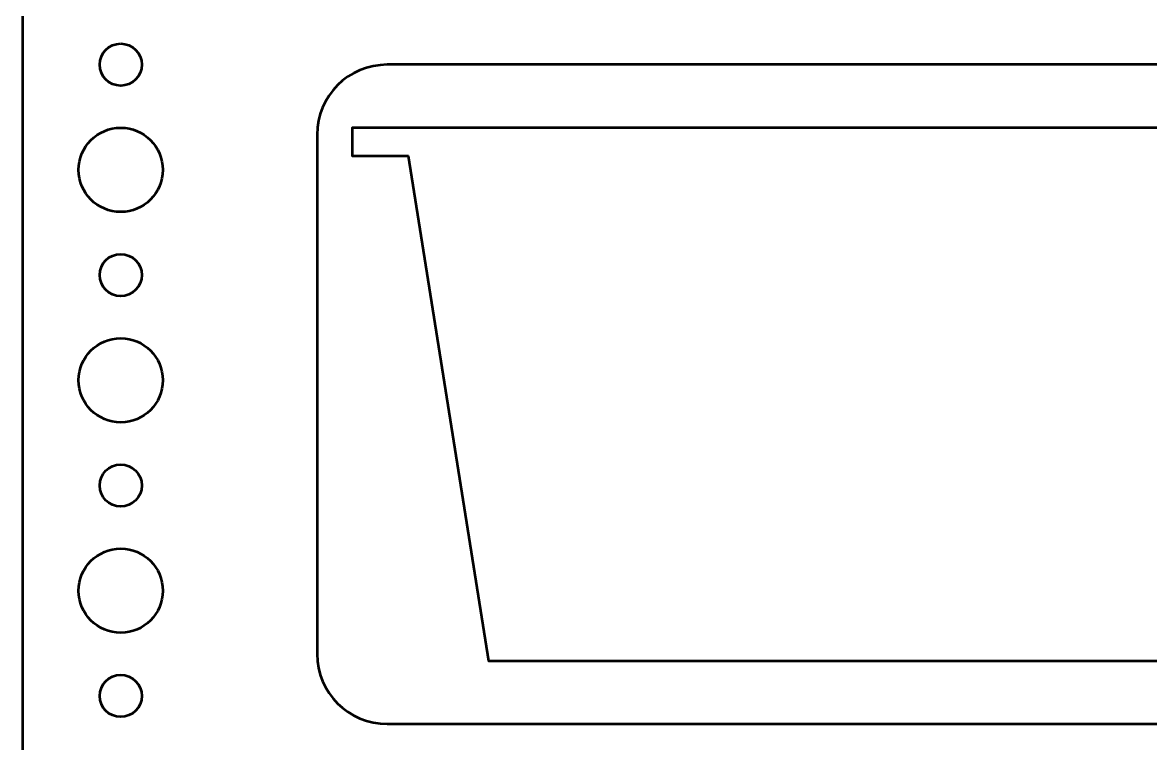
# Model space of a CAD drawing. Header units: centimetres. Extents: x -15.7 to 15.7, y -15.7 to 15.7.
# Drawn here: x -15.7 to -7.66, y 3.51 to 8.65 of the extents above; entities that cross this region are included whole.
import ezdxf

# ---------------------------------------------------------------- set-up
doc = ezdxf.new("R2010")
doc.units = ezdxf.units.CM
doc.header["$MEASUREMENT"] = 0
doc.layers.add('Layer 1', color=7, linetype='Continuous')

msp = doc.modelspace()

# ---------------------------------------------------------------- linework, layer by layer
at = {"layer": 'Layer 1', "lineweight": 53}
for centre, major_axis in [((-15, 8.35), (0, 0.15)), ((-14.99999, 7.59999), (0, 0.30001)), ((-15, 6.85), (0, 0.15)), ((-14.99999, 6.09999), (0, 0.30001)), ((-15, 5.35), (0, 0.15)), ((-14.99999, 4.59999), (0, 0.30001)), ((-15, 3.85), (0, 0.15))]:
    msp.add_ellipse(centre, major_axis=major_axis, ratio=1, dxfattribs=at)
for points in [[(-15.7, -15.2), (-15.7, -15.2), (-15.7, 15.2), (-15.7, 15.2), (-15.7, 15.2), (-15.7, 15.47614), (-15.47614, 15.7), (-15.2, 15.7), (-15.2, 15.7), (-15.2, 15.7), (15.2, 15.7), (15.2, 15.7), (15.2, 15.7), (15.47614, 15.7), (15.7, 15.47614), (15.7, 15.2), (15.7, 15.2), (15.7, 15.2), (15.7, -15.2), (15.7, -15.2), (15.7, -15.2), (15.7, -15.47614), (15.47614, -15.7), (15.2, -15.7), (15.2, -15.7), (15.2, -15.7), (-15.2, -15.7), (-15.2, -15.7), (-15.2, -15.7), (-15.47614, -15.7), (-15.7, -15.47614), (-15.7, -15.2)], [(-13.6, 4.15), (-13.6, 4.15), (-13.6, 7.85), (-13.6, 7.85), (-13.6, 7.85), (-13.6, 8.12614), (-13.37614, 8.35), (-13.1, 8.35), (-13.1, 8.35), (-13.1, 8.35), (-1.9, 8.35), (-1.9, 8.35), (-1.9, 8.35), (-1.62386, 8.35), (-1.4, 8.12614), (-1.4, 7.85), (-1.4, 7.85), (-1.4, 7.85), (-1.4, 4.15), (-1.4, 4.15), (-1.4, 4.15), (-1.4, 3.87386), (-1.62386, 3.65), (-1.9, 3.65), (-1.9, 3.65), (-1.9, 3.65), (-13.1, 3.65), (-13.1, 3.65), (-13.1, 3.65), (-13.37614, 3.65), (-13.6, 3.87386), (-13.6, 4.15)]]:
    msp.add_open_spline(points, degree=3, knots=[0, 0, 0, 0, 0.1111111, 0.1111111, 0.1111111, 0.1111111, 0.2222222, 0.2222222, 0.2222222, 0.2222222, 0.3333333, 0.3333333, 0.3333333, 0.3333333, 0.4444444, 0.4444444, 0.4444444, 0.4444444, 0.5555556, 0.5555556, 0.5555556, 0.5555556, 0.6666667, 0.6666667, 0.6666667, 0.6666667, 0.7777778, 0.7777778, 0.7777778, 0.7777778, 1, 1, 1, 1], dxfattribs=at)
at = {"layer": 'Layer 1', "color": 4, "lineweight": 53}
msp.add_open_spline([(-1.65, 7.7), (-1.65, 7.7), (-2.05, 7.7), (-2.05, 7.7), (-2.05, 7.7), (-2.05, 7.7), (-2.62143, 4.1), (-2.62143, 4.1), (-2.62143, 4.1), (-2.62143, 4.1), (-12.37857, 4.1), (-12.37857, 4.1), (-12.37857, 4.1), (-12.37857, 4.1), (-12.95, 7.7), (-12.95, 7.7), (-12.95, 7.7), (-12.95, 7.7), (-13.35, 7.7), (-13.35, 7.7), (-13.35, 7.7), (-13.35, 7.7), (-13.35, 7.9), (-13.35, 7.9), (-13.35, 7.9), (-13.35, 7.9), (-1.65, 7.9), (-1.65, 7.9), (-1.65, 7.9), (-1.65, 7.9), (-1.65, 7.7), (-1.65, 7.7)], degree=3, knots=[0, 0, 0, 0, 0.1111111, 0.1111111, 0.1111111, 0.1111111, 0.2222222, 0.2222222, 0.2222222, 0.2222222, 0.3333333, 0.3333333, 0.3333333, 0.3333333, 0.4444444, 0.4444444, 0.4444444, 0.4444444, 0.5555556, 0.5555556, 0.5555556, 0.5555556, 0.6666667, 0.6666667, 0.6666667, 0.6666667, 0.7777778, 0.7777778, 0.7777778, 0.7777778, 1, 1, 1, 1], dxfattribs=at)

doc.saveas('drawing.dxf')
